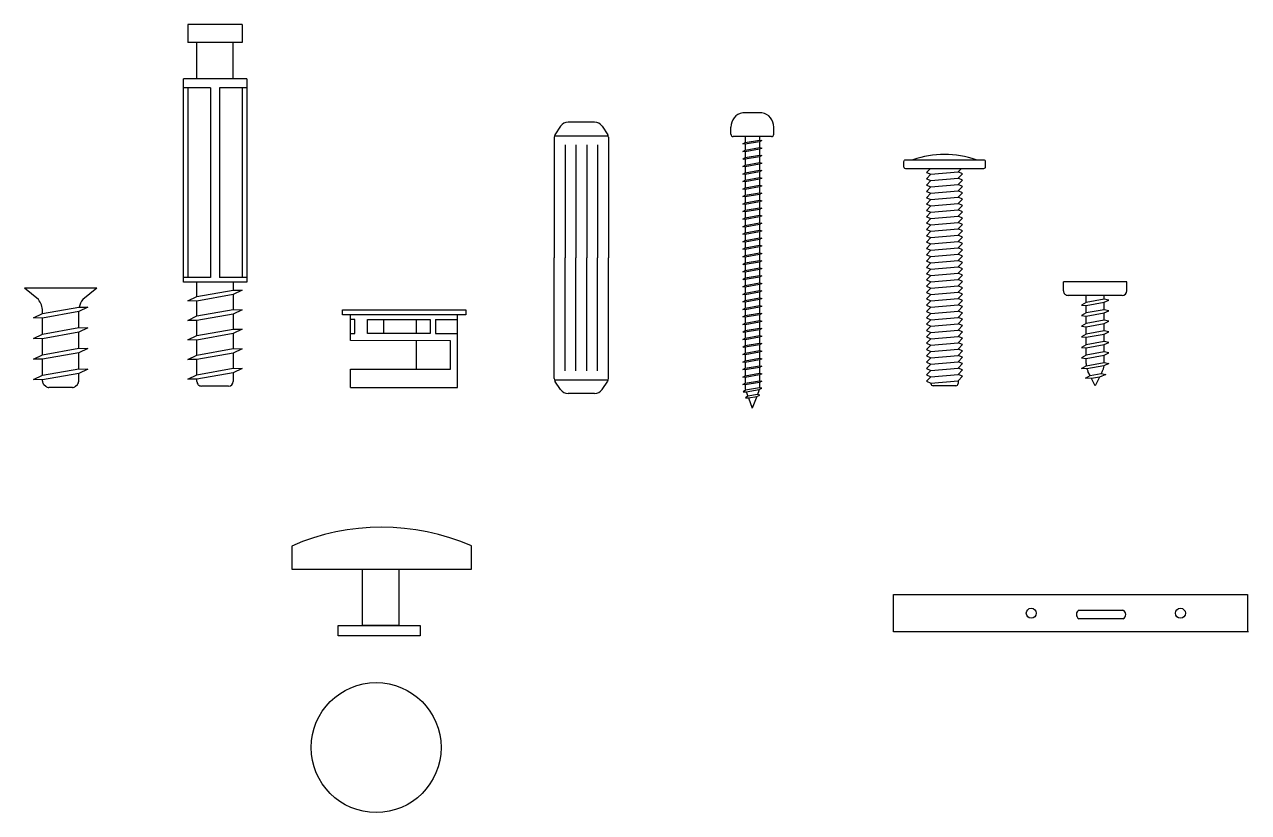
# Model space of a CAD drawing. Header units: inches. Extents: x -15438 to 28214, y -5168 to 29336.
# Drawn here: x 3846.8 to 3967, y 13619.1 to 13696.4 of the extents above; entities that cross this region are included whole.
import ezdxf

# ---------------------------------------------------------------- set-up
doc = ezdxf.new("R2010")
doc.units = ezdxf.units.IN
doc.header["$MEASUREMENT"] = 0
doc.layers.add('Viti', color=2, linetype='Continuous')

# ---------------------------------------------------------------- blocks, each defined once
blk = doc.blocks.new('100413')
for p, q in [((40.464, 249.329), (40.429, 249.364)), ((40.484, 249.379), (40.464, 249.329)), ((40.489, 249.029), (40.464, 249.329)), ((40.534, 249.329), (40.484, 249.379)), ((40.554, 249.379), (40.534, 249.329)), ((40.559, 249.029), (40.534, 249.329)), ((40.604, 249.329), (40.554, 249.379)), ((40.624, 249.379), (40.604, 249.329)), ((40.629, 249.029), (40.604, 249.329)), ((40.674, 249.329), (40.624, 249.379)), ((40.694, 249.379), (40.674, 249.329)), ((40.699, 249.029), (40.674, 249.329)), ((40.744, 249.329), (40.694, 249.379)), ((40.764, 249.379), (40.744, 249.329)), ((40.769, 249.029), (40.744, 249.329)), ((40.814, 249.329), (40.764, 249.379)), ((40.834, 249.379), (40.814, 249.329)), ((40.839, 249.029), (40.814, 249.329)), ((40.884, 249.329), (40.834, 249.379)), ((40.904, 249.379), (40.884, 249.329)), ((40.909, 249.029), (40.884, 249.329)), ((40.954, 249.329), (40.904, 249.379)), ((40.974, 249.379), (40.954, 249.329)), ((40.979, 249.029), (40.954, 249.329)), ((41.024, 249.329), (40.974, 249.379)), ((41.044, 249.379), (41.024, 249.329)), ((41.049, 249.029), (41.024, 249.329)), ((41.094, 249.329), (41.044, 249.379)), ((41.114, 249.379), (41.094, 249.329)), ((41.119, 249.029), (41.094, 249.329)), ((41.164, 249.329), (41.114, 249.379)), ((41.184, 249.379), (41.164, 249.329)), ((41.189, 249.029), (41.164, 249.329)), ((41.234, 249.329), (41.184, 249.379)), ((41.254, 249.379), (41.234, 249.329)), ((41.259, 249.029), (41.234, 249.329)), ((41.304, 249.329), (41.254, 249.379)), ((41.324, 249.379), (41.304, 249.329)), ((41.329, 249.029), (41.304, 249.329)), ((41.374, 249.329), (41.324, 249.379)), ((41.394, 249.379), (41.374, 249.329)), ((41.399, 249.029), (41.374, 249.329)), ((41.444, 249.329), (41.394, 249.379)), ((41.464, 249.379), (41.444, 249.329)), ((41.469, 249.029), (41.444, 249.329)), ((41.514, 249.329), (41.464, 249.379)), ((41.534, 249.379), (41.514, 249.329)), ((41.539, 249.029), (41.514, 249.329)), ((41.584, 249.329), (41.534, 249.379)), ((41.604, 249.379), (41.584, 249.329)), ((41.609, 249.029), (41.584, 249.329)), ((41.654, 249.329), (41.604, 249.379)), ((41.674, 249.379), (41.654, 249.329)), ((41.679, 249.029), (41.654, 249.329)), ((41.724, 249.329), (41.674, 249.379)), ((41.744, 249.379), (41.724, 249.329)), ((41.749, 249.029), (41.724, 249.329)), ((41.794, 249.329), (41.744, 249.379)), ((41.814, 249.379), (41.794, 249.329)), ((41.819, 249.029), (41.794, 249.329)), ((41.864, 249.329), (41.814, 249.379)), ((41.884, 249.379), (41.864, 249.329)), ((41.889, 249.029), (41.864, 249.329)), ((41.934, 249.329), (41.884, 249.379)), ((41.954, 249.379), (41.934, 249.329)), ((41.959, 249.029), (41.934, 249.329)), ((42.004, 249.329), (41.954, 249.379)), ((42.024, 249.379), (42.004, 249.329)), ((42.029, 249.029), (42.004, 249.329)), ((42.074, 249.329), (42.024, 249.379)), ((42.094, 249.379), (42.074, 249.329)), ((42.099, 249.029), (42.074, 249.329)), ((42.144, 249.329), (42.094, 249.379)), ((42.164, 249.379), (42.144, 249.329)), ((42.169, 249.029), (42.144, 249.329)), ((42.214, 249.329), (42.164, 249.379)), ((42.234, 249.379), (42.214, 249.329)), ((42.239, 249.029), (42.214, 249.329)), ((42.284, 249.329), (42.234, 249.379)), ((42.304, 249.379), (42.284, 249.329)), ((42.309, 249.029), (42.284, 249.329)), ((42.354, 249.329), (42.304, 249.379)), ((42.374, 249.379), (42.354, 249.329)), ((42.379, 249.029), (42.354, 249.329)), ((42.424, 249.329), (42.374, 249.379)), ((42.444, 249.379), (42.424, 249.329)), ((42.449, 249.029), (42.424, 249.329)), ((42.494, 249.329), (42.444, 249.379)), ((42.514, 249.379), (42.494, 249.329)), ((42.519, 249.029), (42.494, 249.329)), ((42.564, 249.329), (42.514, 249.379)), ((42.584, 249.379), (42.564, 249.329)), ((42.589, 249.029), (42.564, 249.329)), ((42.634, 249.329), (42.584, 249.379)), ((42.654, 249.379), (42.634, 249.329)), ((42.659, 249.029), (42.634, 249.329)), ((42.704, 249.329), (42.654, 249.379)), ((42.724, 249.379), (42.704, 249.329)), ((42.729, 249.029), (42.704, 249.329)), ((42.774, 249.329), (42.724, 249.379)), ((42.799, 249.029), (42.774, 249.329)), ((42.774, 249.329), (42.804, 249.329)), ((42.829, 249.304), (42.829, 249.054)), ((40.429, 249.019), (40.469, 248.979)), ((40.469, 248.979), (40.489, 249.029)), ((40.489, 249.029), (40.539, 248.979)), ((40.539, 248.979), (40.559, 249.029)), ((40.559, 249.029), (40.609, 248.979)), ((40.609, 248.979), (40.629, 249.029)), ((40.629, 249.029), (40.679, 248.979)), ((40.679, 248.979), (40.699, 249.029)), ((40.699, 249.029), (40.749, 248.979)), ((40.749, 248.979), (40.769, 249.029)), ((40.769, 249.029), (40.819, 248.979)), ((40.819, 248.979), (40.839, 249.029)), ((40.839, 249.029), (40.889, 248.979)), ((40.889, 248.979), (40.909, 249.029)), ((40.909, 249.029), (40.959, 248.979)), ((40.959, 248.979), (40.979, 249.029)), ((40.979, 249.029), (41.029, 248.979)), ((41.029, 248.979), (41.049, 249.029)), ((41.049, 249.029), (41.099, 248.979)), ((41.099, 248.979), (41.119, 249.029)), ((41.119, 249.029), (41.169, 248.979)), ((41.169, 248.979), (41.189, 249.029)), ((41.189, 249.029), (41.239, 248.979)), ((41.239, 248.979), (41.259, 249.029)), ((41.259, 249.029), (41.309, 248.979)), ((41.309, 248.979), (41.329, 249.029)), ((41.329, 249.029), (41.379, 248.979)), ((41.379, 248.979), (41.399, 249.029)), ((41.399, 249.029), (41.449, 248.979)), ((41.449, 248.979), (41.469, 249.029)), ((41.469, 249.029), (41.519, 248.979)), ((41.519, 248.979), (41.539, 249.029)), ((41.539, 249.029), (41.589, 248.979)), ((41.589, 248.979), (41.609, 249.029)), ((41.609, 249.029), (41.659, 248.979)), ((41.659, 248.979), (41.679, 249.029)), ((41.679, 249.029), (41.729, 248.979)), ((41.729, 248.979), (41.749, 249.029)), ((41.749, 249.029), (41.799, 248.979)), ((41.799, 248.979), (41.819, 249.029)), ((41.819, 249.029), (41.869, 248.979)), ((41.869, 248.979), (41.889, 249.029)), ((41.889, 249.029), (41.939, 248.979)), ((41.939, 248.979), (41.959, 249.029)), ((41.959, 249.029), (42.009, 248.979)), ((42.009, 248.979), (42.029, 249.029)), ((42.029, 249.029), (42.079, 248.979)), ((42.079, 248.979), (42.099, 249.029)), ((42.099, 249.029), (42.149, 248.979)), ((42.149, 248.979), (42.169, 249.029)), ((42.169, 249.029), (42.219, 248.979)), ((42.219, 248.979), (42.239, 249.029)), ((42.239, 249.029), (42.289, 248.979)), ((42.289, 248.979), (42.309, 249.029)), ((42.309, 249.029), (42.359, 248.979)), ((42.359, 248.979), (42.379, 249.029)), ((42.379, 249.029), (42.429, 248.979)), ((42.429, 248.979), (42.449, 249.029)), ((42.449, 249.029), (42.499, 248.979)), ((42.499, 248.979), (42.519, 249.029)), ((42.519, 249.029), (42.569, 248.979)), ((42.569, 248.979), (42.589, 249.029)), ((42.589, 249.029), (42.639, 248.979)), ((42.639, 248.979), (42.659, 249.029)), ((42.659, 249.029), (42.709, 248.979)), ((42.709, 248.979), (42.729, 249.029)), ((42.729, 249.029), (42.779, 248.979)), ((42.779, 248.979), (42.799, 249.029)), ((42.804, 249.029), (42.799, 249.029))]:
    blk.add_line(p, q)
blk.add_lwpolyline([(40.329, 248.749), (40.329, 249.609, -0.414214), (40.349, 249.629), (40.409, 249.629, -0.414214), (40.429, 249.609), (40.429, 248.749, -0.414214), (40.409, 248.729), (40.349, 248.729, -0.414214)], format="xyb", close=True)
for centre, radius, start, end in [((41.353, 249.179), 1.082, 161.1224, 198.8776), ((42.804, 249.304), 0.025, 0, 90), ((42.804, 249.054), 0.025, 270, 0)]:
    blk.add_arc(centre, radius, start, end)
blk = doc.blocks.new('*U51')
blk.add_lwpolyline([(0, 0), (0.002, 0.1), (0.05, 0), (0.122, -0.4), (0.119, -0.5), (0.071, -0.4), (0, 0)])
blk = doc.blocks.new('*U52')
at = {"color": 0, "linetype": 'ByBlock', "lineweight": -2, "transparency": 16777216}
for p in [(42.38, 270.659), (42.596, 270.659), (42.812, 270.659), (43.028, 270.659), (43.245, 270.659)]:
    blk.add_blockref('*U51', p, dxfattribs=at)
blk = doc.blocks.new('118331')
for p, q in [((40.129, 264.929), (40.129, 264.329)), ((40.129, 264.929), (40.329, 264.929)), ((40.329, 264.929), (40.329, 264.329)), ((40.729, 264.979), (40.729, 264.279)), ((40.729, 264.979), (42.979, 264.979)), ((40.829, 264.979), (40.829, 264.679)), ((40.829, 264.929), (42.929, 264.929)), ((42.929, 264.979), (42.929, 264.679)), ((42.979, 264.979), (42.979, 264.279)), ((40.729, 264.829), (40.329, 264.829)), ((40.729, 264.804), (40.729, 264.454)), ((42.979, 264.829), (43.067, 264.829)), ((43.117, 264.829), (43.283, 264.829)), ((43.333, 264.829), (43.499, 264.829)), ((43.549, 264.829), (43.715, 264.829)), ((43.765, 264.829), (43.931, 264.829)), ((43.982, 264.829), (44.079, 264.829)), ((44.129, 264.779), (44.129, 264.479)), ((40.829, 264.679), (42.929, 264.679)), ((40.829, 264.579), (40.829, 264.279)), ((40.829, 264.579), (42.929, 264.579)), ((42.929, 264.579), (42.929, 264.279)), ((40.729, 264.429), (40.329, 264.429)), ((43.138, 264.429), (42.979, 264.429)), ((43.354, 264.429), (43.188, 264.429)), ((43.57, 264.429), (43.404, 264.429)), ((43.787, 264.429), (43.621, 264.429)), ((44.003, 264.429), (43.837, 264.429)), ((44.079, 264.429), (44.053, 264.429)), ((40.129, 264.329), (40.329, 264.329)), ((42.979, 264.279), (40.729, 264.279)), ((40.829, 264.329), (42.929, 264.329))]:
    blk.add_line(p, q)
for centre, start, end in [((44.079, 264.779), 360, 90), ((44.079, 264.479), 270, 0)]:
    blk.add_arc(centre, 0.05, start, end)
blk.add_blockref('*U52', (0.687, -5.83))
blk = doc.blocks.new('*U61')
blk.add_lwpolyline([(0, 0), (0.002, 0.1), (0.05, 0), (0.122, -0.4), (0.119, -0.5), (0.071, -0.4), (0, 0)])
blk = doc.blocks.new('*U62')
at = {"color": 0, "linetype": 'ByBlock', "lineweight": -2, "transparency": 16777216}
for p in [(42.38, 270.659), (42.607, 270.659), (42.835, 270.659), (43.063, 270.659)]:
    blk.add_blockref('*U61', p, dxfattribs=at)
blk = doc.blocks.new('100347')
for p, q in [((40.129, 252.086), (40.254, 251.933)), ((40.129, 252.086), (40.129, 251.286)), ((40.567, 251.886), (40.389, 251.886)), ((40.794, 251.886), (40.617, 251.886)), ((41.022, 251.886), (40.845, 251.886)), ((41.159, 251.886), (41.072, 251.886)), ((41.215, 251.851), (41.194, 251.872)), ((41.229, 251.816), (41.229, 251.557)), ((40.411, 251.486), (40.382, 251.486)), ((40.638, 251.486), (40.461, 251.486)), ((40.866, 251.486), (40.688, 251.486)), ((41.094, 251.486), (40.916, 251.486)), ((41.159, 251.486), (41.144, 251.486)), ((41.194, 251.501), (41.215, 251.522)), ((40.254, 251.44), (40.129, 251.286))]:
    blk.add_line(p, q)
for centre, radius, start, end in [((40.382, 252.086), 0.2, 230.2432, 257.6604), ((41.159, 251.836), 0.05, 45, 90), ((41.179, 251.816), 0.05, 0, 45), ((40.382, 251.286), 0.2, 90, 129.7568), ((41.159, 251.536), 0.05, 270, 315), ((41.179, 251.557), 0.05, 315, 0)]:
    blk.add_arc(centre, radius, start, end)
blk.add_blockref('*U62', (-2.041, -18.773))
blk = doc.blocks.new('*U65')
blk.add_lwpolyline([(0.072, -0.489), (0.083, -0.439), (0.107, -0.489), (0.161, -0.789), (0.155, -0.839), (0.126, -0.789), (0.072, -0.489)])
blk = doc.blocks.new('*U66')
at = {"color": 0, "linetype": 'ByBlock', "lineweight": -2, "transparency": 16777216}
for p in [(40.629, 237.936), (40.787, 237.936), (40.945, 237.936), (41.103, 237.936), (41.26, 237.936), (41.418, 237.936), (41.576, 237.936), (41.734, 237.936), (41.892, 237.936), (42.049, 237.936), (42.207, 237.936), (42.365, 237.936), (42.523, 237.936), (42.68, 237.936), (42.838, 237.936), (42.996, 237.936), (43.154, 237.936), (43.312, 237.936), (43.469, 237.936), (43.627, 237.936), (43.785, 237.936), (43.943, 237.936), (44.1, 237.936), (44.258, 237.936), (44.416, 237.936), (44.574, 237.936), (44.732, 237.936), (44.889, 237.936), (45.047, 237.936), (45.205, 237.936), (45.363, 237.936), (45.52, 237.936), (45.678, 237.936)]:
    blk.add_blockref('*U65', p, dxfattribs=at)
blk = doc.blocks.new('109048')
for p, q in [((40.579, 237.748), (40.429, 237.748)), ((40.629, 237.698), (40.629, 236.898)), ((40.129, 237.498), (40.129, 237.098)), ((40.629, 237.448), (40.702, 237.448)), ((40.736, 237.448), (40.859, 237.448)), ((40.894, 237.448), (41.017, 237.448)), ((41.052, 237.448), (41.175, 237.448)), ((41.21, 237.448), (41.333, 237.448)), ((41.368, 237.448), (41.491, 237.448)), ((41.525, 237.448), (41.648, 237.448)), ((41.683, 237.448), (41.806, 237.448)), ((41.841, 237.448), (41.964, 237.448)), ((41.999, 237.448), (42.122, 237.448)), ((42.156, 237.448), (42.279, 237.448)), ((42.314, 237.448), (42.437, 237.448)), ((42.472, 237.448), (42.595, 237.448)), ((42.63, 237.448), (42.753, 237.448)), ((42.788, 237.448), (42.91, 237.448)), ((42.945, 237.448), (43.068, 237.448)), ((43.103, 237.448), (43.226, 237.448)), ((43.261, 237.448), (43.384, 237.448)), ((43.419, 237.448), (43.542, 237.448)), ((43.576, 237.448), (43.699, 237.448)), ((43.734, 237.448), (43.857, 237.448)), ((43.892, 237.448), (44.015, 237.448)), ((44.05, 237.448), (44.173, 237.448)), ((44.208, 237.448), (44.33, 237.448)), ((44.365, 237.448), (44.488, 237.448)), ((44.523, 237.448), (44.646, 237.448)), ((44.681, 237.448), (44.804, 237.448)), ((44.839, 237.448), (44.962, 237.448)), ((44.996, 237.448), (45.119, 237.448)), ((45.154, 237.448), (45.277, 237.448)), ((45.312, 237.448), (45.435, 237.448)), ((45.47, 237.448), (45.593, 237.448)), ((45.628, 237.448), (45.75, 237.448)), ((45.785, 237.448), (45.893, 237.448)), ((45.91, 237.498), (45.9, 237.448)), ((45.9, 237.448), (45.952, 237.157)), ((45.936, 237.443), (45.91, 237.498)), ((45.985, 237.169), (45.936, 237.443)), ((45.963, 237.435), (46.041, 237.406)), ((46.052, 237.456), (46.041, 237.406)), ((46.041, 237.406), (46.077, 237.203)), ((46.079, 237.392), (46.052, 237.456)), ((46.079, 237.392), (46.329, 237.298)), ((46.11, 237.216), (46.079, 237.392)), ((46.11, 237.216), (46.329, 237.298)), ((40.629, 237.148), (40.755, 237.148)), ((40.79, 237.148), (40.913, 237.148)), ((40.948, 237.148), (41.071, 237.148)), ((41.106, 237.148), (41.229, 237.148)), ((41.263, 237.148), (41.386, 237.148)), ((41.421, 237.148), (41.544, 237.148)), ((41.579, 237.148), (41.702, 237.148)), ((41.737, 237.148), (41.86, 237.148)), ((41.895, 237.148), (42.017, 237.148)), ((42.052, 237.148), (42.175, 237.148)), ((42.21, 237.148), (42.333, 237.148)), ((42.368, 237.148), (42.491, 237.148)), ((42.526, 237.148), (42.649, 237.148)), ((42.683, 237.148), (42.806, 237.148)), ((42.841, 237.148), (42.964, 237.148)), ((42.999, 237.148), (43.122, 237.148)), ((43.157, 237.148), (43.28, 237.148)), ((43.315, 237.148), (43.437, 237.148)), ((43.472, 237.148), (43.595, 237.148)), ((43.63, 237.148), (43.753, 237.148)), ((43.788, 237.148), (43.911, 237.148)), ((43.946, 237.148), (44.069, 237.148)), ((44.103, 237.148), (44.226, 237.148)), ((44.261, 237.148), (44.384, 237.148)), ((44.419, 237.148), (44.542, 237.148)), ((44.577, 237.148), (44.7, 237.148)), ((44.735, 237.148), (44.857, 237.148)), ((44.892, 237.148), (45.015, 237.148)), ((45.05, 237.148), (45.173, 237.148)), ((45.208, 237.148), (45.331, 237.148)), ((45.366, 237.148), (45.489, 237.148)), ((45.523, 237.148), (45.646, 237.148)), ((45.681, 237.148), (45.804, 237.148)), ((45.839, 237.148), (45.893, 237.148)), ((45.952, 237.157), (45.981, 237.107)), ((45.981, 237.107), (45.985, 237.169)), ((45.985, 237.169), (46.077, 237.203)), ((46.077, 237.203), (46.106, 237.153)), ((46.106, 237.153), (46.11, 237.216)), ((40.579, 236.848), (40.429, 236.848))]:
    blk.add_line(p, q)
for centre, radius, start, end in [((40.427, 237.446), 0.302, 89.5191, 170.092), ((40.579, 237.698), 0.05, 0, 90), ((45.893, 237.248), 0.2, 88.0665, 90), ((45.893, 237.248), 0.2, 69.444, 77.7361), ((40.427, 237.15), 0.302, 189.908, 270.4809), ((45.893, 237.348), 0.2, 270, 287.0896), ((40.579, 236.898), 0.05, 270, 0)]:
    blk.add_arc(centre, radius, start, end)
blk.add_blockref('*U66', (0, 0))
blk = doc.blocks.new('101345')
for p, q in [((40.174, 264.989), (40.267, 265.051)), ((40.279, 264.461), (40.28, 265.057)), ((40.295, 265.059), (41.63, 265.059)), ((42.964, 265.059), (41.63, 265.059)), ((42.98, 264.461), (42.979, 265.057)), ((43.085, 264.989), (42.992, 265.051)), ((40.129, 264.905), (40.129, 264.612)), ((40.38, 264.939), (41.629, 264.939)), ((42.88, 264.939), (41.63, 264.939)), ((43.13, 264.905), (43.13, 264.612)), ((40.38, 264.819), (41.629, 264.819)), ((42.88, 264.819), (41.63, 264.819)), ((40.38, 264.699), (41.629, 264.699)), ((42.88, 264.699), (41.63, 264.699)), ((40.174, 264.529), (40.267, 264.467)), ((40.38, 264.579), (41.629, 264.579)), ((42.88, 264.579), (41.63, 264.579)), ((43.085, 264.529), (42.993, 264.467)), ((40.294, 264.459), (41.629, 264.459)), ((42.965, 264.459), (41.63, 264.459))]:
    blk.add_line(p, q)
for centre, radius, start, end in [((40.295, 265.009), 0.05, 90, 123.5668), ((42.964, 265.009), 0.05, 56.4332, 90), ((40.229, 264.905), 0.1, 123.5668, 180), ((43.03, 264.905), 0.1, 0, 56.4332), ((40.229, 264.612), 0.1, 180, 236.2912), ((43.03, 264.612), 0.1, 303.7088, 0), ((40.294, 264.509), 0.05, 236.2912, 270), ((42.965, 264.509), 0.05, 270, 303.7088)]:
    blk.add_arc(centre, radius, start, end)
blk = doc.blocks.new('*U68')
blk.add_lwpolyline([(0.098, -0.2), (0.062, 0), (0.038, 0.05), (0.027, 0), (0.063, -0.2), (0.092, -0.25), (0.098, -0.2)])
blk = doc.blocks.new('*U69')
at = {"color": 0, "linetype": 'ByBlock', "lineweight": -2, "transparency": 16777216}
for p in [(40.302, 254.755), (40.419, 254.755), (40.536, 254.755), (40.653, 254.755), (40.77, 254.755), (40.886, 254.755)]:
    blk.add_blockref('*U68', p, dxfattribs=at)
blk = doc.blocks.new('109049')
for p, q in [((40.429, 240.282), (40.329, 240.282)), ((40.329, 240.282), (40.329, 239.582)), ((40.479, 240.232), (40.479, 239.632)), ((40.521, 240.032), (40.479, 240.032)), ((40.638, 240.032), (40.555, 240.032)), ((40.755, 240.032), (40.672, 240.032)), ((40.871, 240.032), (40.789, 240.032)), ((40.988, 240.032), (40.906, 240.032)), ((41.105, 240.032), (41.023, 240.032)), ((41.222, 240.032), (41.14, 240.032)), ((41.322, 240.011), (41.345, 239.999)), ((41.345, 239.999), (41.356, 240.049)), ((41.367, 239.876), (41.345, 239.999)), ((41.356, 240.049), (41.383, 239.98)), ((41.383, 239.98), (41.479, 239.932)), ((41.383, 239.98), (41.399, 239.892)), ((40.556, 239.832), (40.479, 239.832)), ((40.673, 239.832), (40.591, 239.832)), ((40.79, 239.832), (40.708, 239.832)), ((40.907, 239.832), (40.825, 239.832)), ((41.024, 239.832), (40.942, 239.832)), ((41.141, 239.832), (41.059, 239.832)), ((41.232, 239.832), (41.176, 239.832)), ((41.367, 239.876), (41.322, 239.853)), ((41.396, 239.826), (41.367, 239.876)), ((41.399, 239.892), (41.396, 239.826)), ((41.479, 239.932), (41.399, 239.892)), ((40.429, 239.582), (40.329, 239.582))]:
    blk.add_line(p, q)
blk.add_lwpolyline([(41.258, 239.833), (41.222, 240.032), (41.233, 240.082), (41.257, 240.03), (41.291, 239.841), (41.287, 239.782), (41.258, 239.833)])
for centre, radius, start, end in [((40.429, 240.232), 0.05, 0, 90), ((41.232, 239.832), 0.2, 63.4349, 82.7142), ((41.232, 240.032), 0.2, 270, 277.372), ((41.232, 240.032), 0.2, 287.2449, 296.5651), ((40.429, 239.632), 0.05, 270, 0)]:
    blk.add_arc(centre, radius, start, end)
blk.add_blockref('*U69', (0.192, -14.723))

msp = doc.modelspace()

# ---------------------------------------------------------------- linework, layer by layer
at = {"layer": 'Viti'}
for p, q in [((3878.819, 13665.394), (3878.819, 13667.92)), ((3889.312, 13660.786), (3889.312, 13667.92)), ((3879.241, 13667.466), (3878.819, 13667.466)), ((3879.241, 13666.108), (3879.241, 13667.466)), ((3882.056, 13667.466), (3882.056, 13666.108)), ((3885.275, 13667.466), (3885.275, 13666.108)), ((3887.154, 13667.466), (3889.312, 13667.466)), ((3887.154, 13667.466), (3887.154, 13666.108)), ((3878.819, 13666.108), (3879.241, 13666.108)), ((3888.626, 13665.387), (3878.819, 13665.394)), ((3885.275, 13665.389), (3885.275, 13662.61)), ((3887.154, 13666.108), (3889.312, 13666.108)), ((3888.626, 13662.61), (3888.626, 13665.387)), ((3878.819, 13660.786), (3878.819, 13662.61)), ((3878.819, 13662.61), (3888.626, 13662.61)), ((3878.819, 13660.786), (3889.312, 13660.786)), ((3873.046, 13645.233), (3873.046, 13642.957)), ((3890.7, 13642.957), (3890.7, 13645.239)), ((3873.046, 13642.957), (3890.7, 13642.957)), ((3966.884, 13640.468), (3966.884, 13636.808))]:
    msp.add_line(p, q, dxfattribs=at)
for points in [[(3878.02, 13668.407), (3890.156, 13668.407), (3890.156, 13667.92), (3878.02, 13667.92)], [(3880.489, 13667.466), (3886.627, 13667.466), (3886.627, 13666.108), (3880.489, 13666.108)], [(3880.012, 13642.957), (3883.554, 13642.957), (3883.554, 13637.432), (3880.012, 13637.432)], [(3877.61, 13637.432), (3885.654, 13637.432), (3885.654, 13636.408), (3877.61, 13636.408)]]:
    msp.add_lwpolyline(points, close=True, dxfattribs=at)
for points in [[(3966.987, 13636.808), (3932.123, 13636.808), (3932.123, 13640.468), (3966.884, 13640.468)], [(3950.376, 13638.948), (3954.647, 13638.948)], [(3954.684, 13638.084), (3950.338, 13638.084)]]:
    msp.add_lwpolyline(points, dxfattribs=at)
for centre, radius in [((3945.657, 13638.638), 0.488), ((3960.304, 13638.638), 0.488), ((3881.335, 13625.45), 6.376)]:
    msp.add_circle(centre, radius, dxfattribs=at)
for centre, radius, start, end in [((3881.881, 13624.976), 22.099, 66.4789, 113.56436), ((3950.565, 13638.507), 0.48, 113.13483, 241.88761), ((3954.458, 13638.507), 0.48, 298.11239, 66.86517)]:
    msp.add_arc(centre, radius, start, end, dxfattribs=at)

# ---------------------------------------------------------------- block references
at = {"layer": 'Viti', "rotation": 270}
for name, p, xscale, yscale, zscale in [('118331', (1517.055, 14052.563), 8.87456312268213, 8.87456312268213, 8.87456312268213), ('101345', (1551.868, 14042.967), 8.87456312268213, 8.87456312268213, 8.87456312268213), ('109048', (2807.834, 13875.551), 4.679501434706016, 4.679501434706016, 4.679501434706016), ('100413', (1725.789, 14041.055), 8.87456312268213, 8.87456312268213, 8.87456312268213), ('100347', (1616.755, 14026.678), 8.87456312268213, 8.87456312268213, 8.87456312268213), ('109049', (1822.635, 14029.074), 8.87456312268213, 8.87456312268213, 8.87456312268213)]:
    msp.add_blockref(name, p, dxfattribs=dict(at, xscale=xscale, yscale=yscale, zscale=zscale))

doc.saveas('drawing.dxf')
